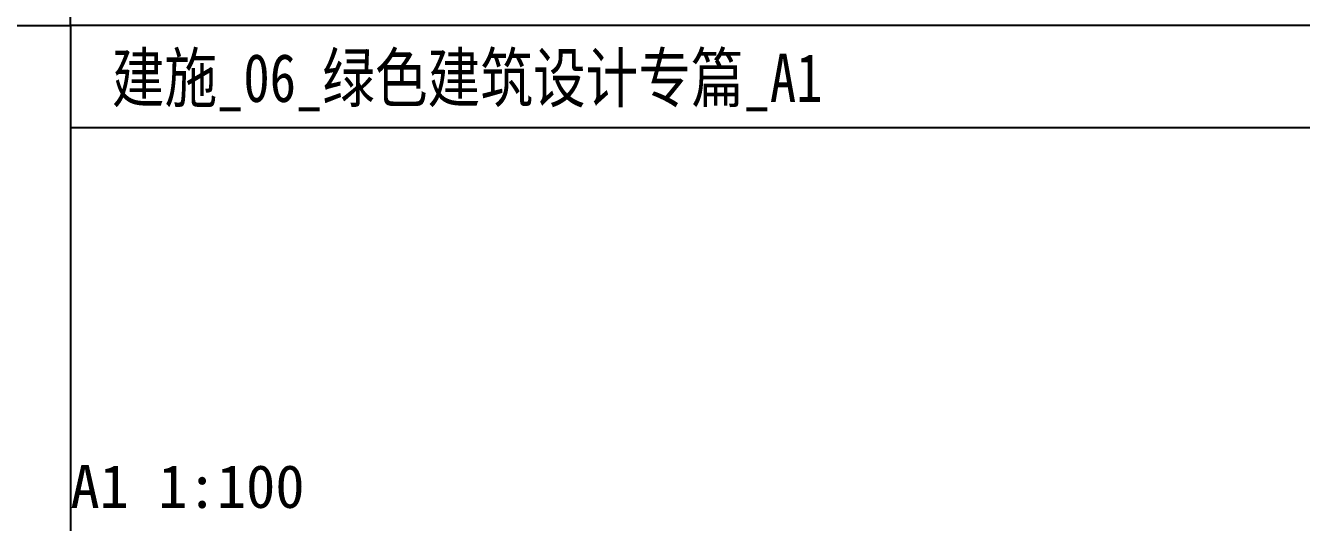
# Model space of a CAD drawing. Extents: x -518115 to 790560, y -210384 to 1628073.
# Drawn here: x 404750 to 449221, y 827067 to 844382 of the extents above; entities that cross this region are included whole.
import ezdxf

# ---------------------------------------------------------------- set-up
doc = ezdxf.new("R2010")
doc.units = 0
doc.header["$LTSCALE"] = 1000
doc.header["$MEASUREMENT"] = 0
doc.layers.add('text', color=7, linetype='Continuous')
doc.layers.add('导图字', color=7, linetype='Continuous')
doc.layers.add('yichutu', color=7, linetype='Continuous', true_color=0xffffff, plot=False)
doc.styles.add('_TCH_LABEL', font='')
doc.styles.add('黑体', font='')
doc.styles.get('_TCH_LABEL').set_extended_font_data('SimHei')
doc.styles.get('黑体').set_extended_font_data('SimHei')

# ---------------------------------------------------------------- blocks, each defined once
blk = doc.blocks.new('yct-841-594-84100-59399.9999999999-100-1000.0')
at = {"color": 7, "true_color": 0xffffff}
blk.add_lwpolyline([(0, -3549), (80358, -3549), (80358, 0), (0, 0)], close=True, dxfattribs=at)
at = {"layer": 'yichutu', "color": 7, "true_color": 0xffffff}
blk.add_lwpolyline([(0, 0), (0, 59400), (84100, 59400), (84100, 0)], close=True, dxfattribs=at)
at = {"layer": 'yichutu', "color": 7, "true_color": 0xffffff, "style": '_TCH_LABEL'}
blk.add_text('A1 1:100', height=3000, dxfattribs=at).set_placement((0, 61400))

msp = doc.modelspace()

# ---------------------------------------------------------------- linework, layer by layer
at = {"layer": 'text', "color": 2}
msp.add_lwpolyline([(406314.1, 826573.7), (375314.1, 826573.7), (375314.1, 844382.1), (406314.1, 844382.1)], close=True, dxfattribs=at)

# ---------------------------------------------------------------- block references
at = {"layer": 'yichutu'}
msp.add_blockref('yct-841-594-84100-59399.9999999999-100-1000.0', (406314.1, 844382.1), dxfattribs=at)
at = {"layer": 'yichutu', "xscale": 0.5, "yscale": 0.5, "zscale": 0.5}
msp.add_blockref('yct-841-594-84100-59399.9999999999-100-1000.0', (406314.1, 796873.7), dxfattribs=at)

# ---------------------------------------------------------------- texts
at = {"layer": '导图字', "color": 1, "style": '黑体', "width": 0.8}
msp.add_text('建施_06_绿色建筑设计专篇_A1', height=1682.363, dxfattribs=at).set_placement((407757.3, 841718.6))

doc.saveas('drawing.dxf')
